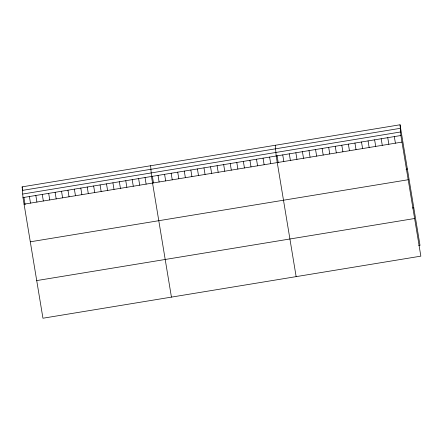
<?xml version="1.0" encoding="UTF-8"?>
<svg xmlns="http://www.w3.org/2000/svg" width="443" height="443" viewBox="0 0 443 443"><rect width="100%" height="100%" fill="white"/><g stroke="black" fill="none" stroke-linecap="round" stroke-linejoin="round"><path stroke-width="0.66" d="M400.051 124.776L400.882 135.514L420.85 256.148L42.949 318.224L22.981 197.589L22.15 186.852L400.051 124.776L420.019 245.411L418.707 245.627M22.421 190.396L400.322 128.32M22.704 194.045L400.605 131.97M22.981 197.589L400.882 135.514M24.072 204.168L401.967 142.098M406.059 169.209L407.372 168.999M30.301 241.806L408.197 179.736M412.477 207.988L413.79 207.773M36.719 280.585L414.62 218.51M394.314 136.594L395.405 143.172M387.752 137.673L388.843 144.252M381.19 138.748L382.276 145.332M374.623 139.827L375.714 146.406M368.061 140.907L369.152 147.486M361.499 141.981L362.59 148.566M354.937 143.061L356.022 149.645M348.37 144.141L349.461 150.72M341.808 145.221L342.899 151.799M335.246 146.295L336.331 152.879M328.678 147.375L329.769 153.954M322.116 148.455L323.207 155.033M315.554 149.529L316.645 156.113M308.993 150.609L310.078 157.187M302.425 151.689L303.516 158.267M295.863 152.763L296.954 159.347M289.301 153.843L290.386 160.421M282.734 154.923L283.825 161.501M277.058 155.604L278.198 162.509M296.145 276.631L276.172 155.997L275.341 145.26M269.61 157.077L270.701 163.661M263.048 158.157L264.133 164.735M256.48 159.231L257.571 165.815M249.918 160.311L251.009 166.895M243.357 161.39L244.442 167.969M236.789 162.47L237.88 169.049M230.227 163.545L231.318 170.129M223.665 164.624L224.756 171.203M217.103 165.704L218.189 172.283M210.536 166.778L211.627 173.363M203.974 167.858L205.065 174.437M197.412 168.938L198.497 175.517M190.844 170.012L191.935 176.596M184.282 171.092L185.373 177.671M177.721 172.172L178.811 178.75M171.159 173.246L172.244 179.83M164.591 174.326L165.682 180.91M158.029 175.406L159.12 181.984M152.348 176.093L153.488 182.992M171.435 297.12L151.467 176.486L150.637 165.748M145.044 177.538L146.129 184.122M138.615 178.595L139.706 185.174M132.191 179.648L133.282 186.232M125.768 180.705L126.859 187.284M119.344 181.757L120.435 188.341M112.921 182.815L114.012 189.394M106.497 183.867L107.583 190.451M100.074 184.925L101.159 191.503M93.645 185.982L94.736 192.561M87.221 187.035L88.312 193.619M80.798 188.092L81.889 194.671M74.374 189.144L75.465 195.728M67.951 190.202L69.042 196.781M61.527 191.254L62.613 197.838M55.104 192.312L56.189 198.89M48.675 193.369L49.766 199.948M42.251 194.422L43.342 201M35.828 195.479L36.919 202.058M29.404 196.531L30.495 203.115M22.15 186.852L22.366 188.164M22.587 189.482L22.803 190.8M23.861 197.196L25.107 204.721"/></g></svg>
